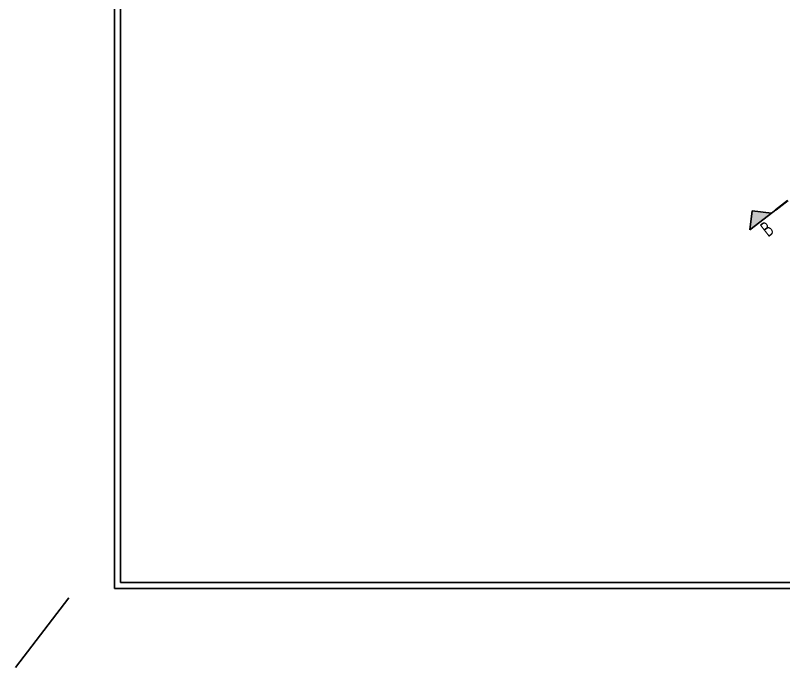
# Model space of a CAD drawing. Header units: millimetres. Extents: x 8884 to 18446, y 10737 to 16556.
# Drawn here: x 8894 to 10154, y 13307 to 14377 of the extents above; entities that cross this region are included whole.
import ezdxf

# ---------------------------------------------------------------- set-up
doc = ezdxf.new("R2010")
doc.units = ezdxf.units.MM
doc.linetypes.add('DASHDOT2', pattern=[0.5, 0.25, -0.125, 0, -0.125])
doc.layers.add('antet_logo', color=252, linetype='Continuous')
doc.layers.add('yazi_kot', color=34, linetype='Continuous')
for name, color, linetype, lineweight in [('Bina', 7, 'Continuous', 9), ('TRS-ISR-KST', 185, 'DASHDOT2', 40), ('TRS-ISR-PLN-KOT', 34, 'Continuous', 20), ('TRS-YAZI-BILGI', 116, 'Continuous', 0)]:
    doc.layers.add(name, color=color, linetype=linetype, lineweight=lineweight)
doc.styles.add('yazi_orta_50', font='isocpeur.ttf', dxfattribs={"width": 0.7, "height": 25})

# ---------------------------------------------------------------- blocks, each defined once
blk = doc.blocks.new('kst_ok_50_1')
at = {"layer": 'antet_logo'}
blk.add_hatch(color=256, dxfattribs=at).paths.add_polyline_path([(3134.5, 1341.1), (3112.1, 1363.7), (3089.7, 1341.1)])
at = {"layer": 'yazi_kot'}
for points in [[(3112.1, 1363.7), (3089.7, 1341.1)], [(3112.1, 1363.7), (3134.5, 1341.1)], [(3146.2, 1341.1), (3089.7, 1341.1)]]:
    blk.add_lwpolyline(points, dxfattribs=at)
at = {"layer": 'yazi_kot', "style": 'yazi_orta_50', "width": 0.7}
blk.add_attdef('1', (3105.7, 1312.7), '', height=25, dxfattribs=at)
blk = doc.blocks.new('KESİT ÇİZ')
at = {"layer": 'TRS-ISR-KST', "ltscale": 100}
blk.add_lwpolyline([(112917.6, 54696.3), (114203.4, 55692.5)], dxfattribs=at)
at = {"layer": 'TRS-YAZI-BILGI'}
ref = blk.add_blockref('kst_ok_50_1', (111253.7, 51710.7), dxfattribs=dict(at, rotation=37.76752827789991))
ref.add_attrib('1', 'B', (112904.8, 54650.6), dxfattribs={"layer": 'TRS-ISR-PLN-KOT', "height": 25, "rotation": 37.7675, "style": 'yazi_orta_50', "width": 0.7})

msp = doc.modelspace()

# ---------------------------------------------------------------- linework, layer by layer
msp.add_line((8893.8, 13307.5), (8981.4, 13422.1))
for points in [[(9056.4, 13437.1), (13171.4, 13437.1), (13171.4, 16377.1), (9056.4, 16377.1)], [(9066.4, 13447.1), (13161.4, 13447.1), (13161.4, 16367.1), (9066.4, 16367.1)]]:
    msp.add_lwpolyline(points, close=True)

# ---------------------------------------------------------------- block references
at = {"layer": 'Bina'}
msp.add_blockref('KESİT ÇİZ', (-102776.7, -40638.3, 33.2), dxfattribs=at)

doc.saveas('drawing.dxf')
